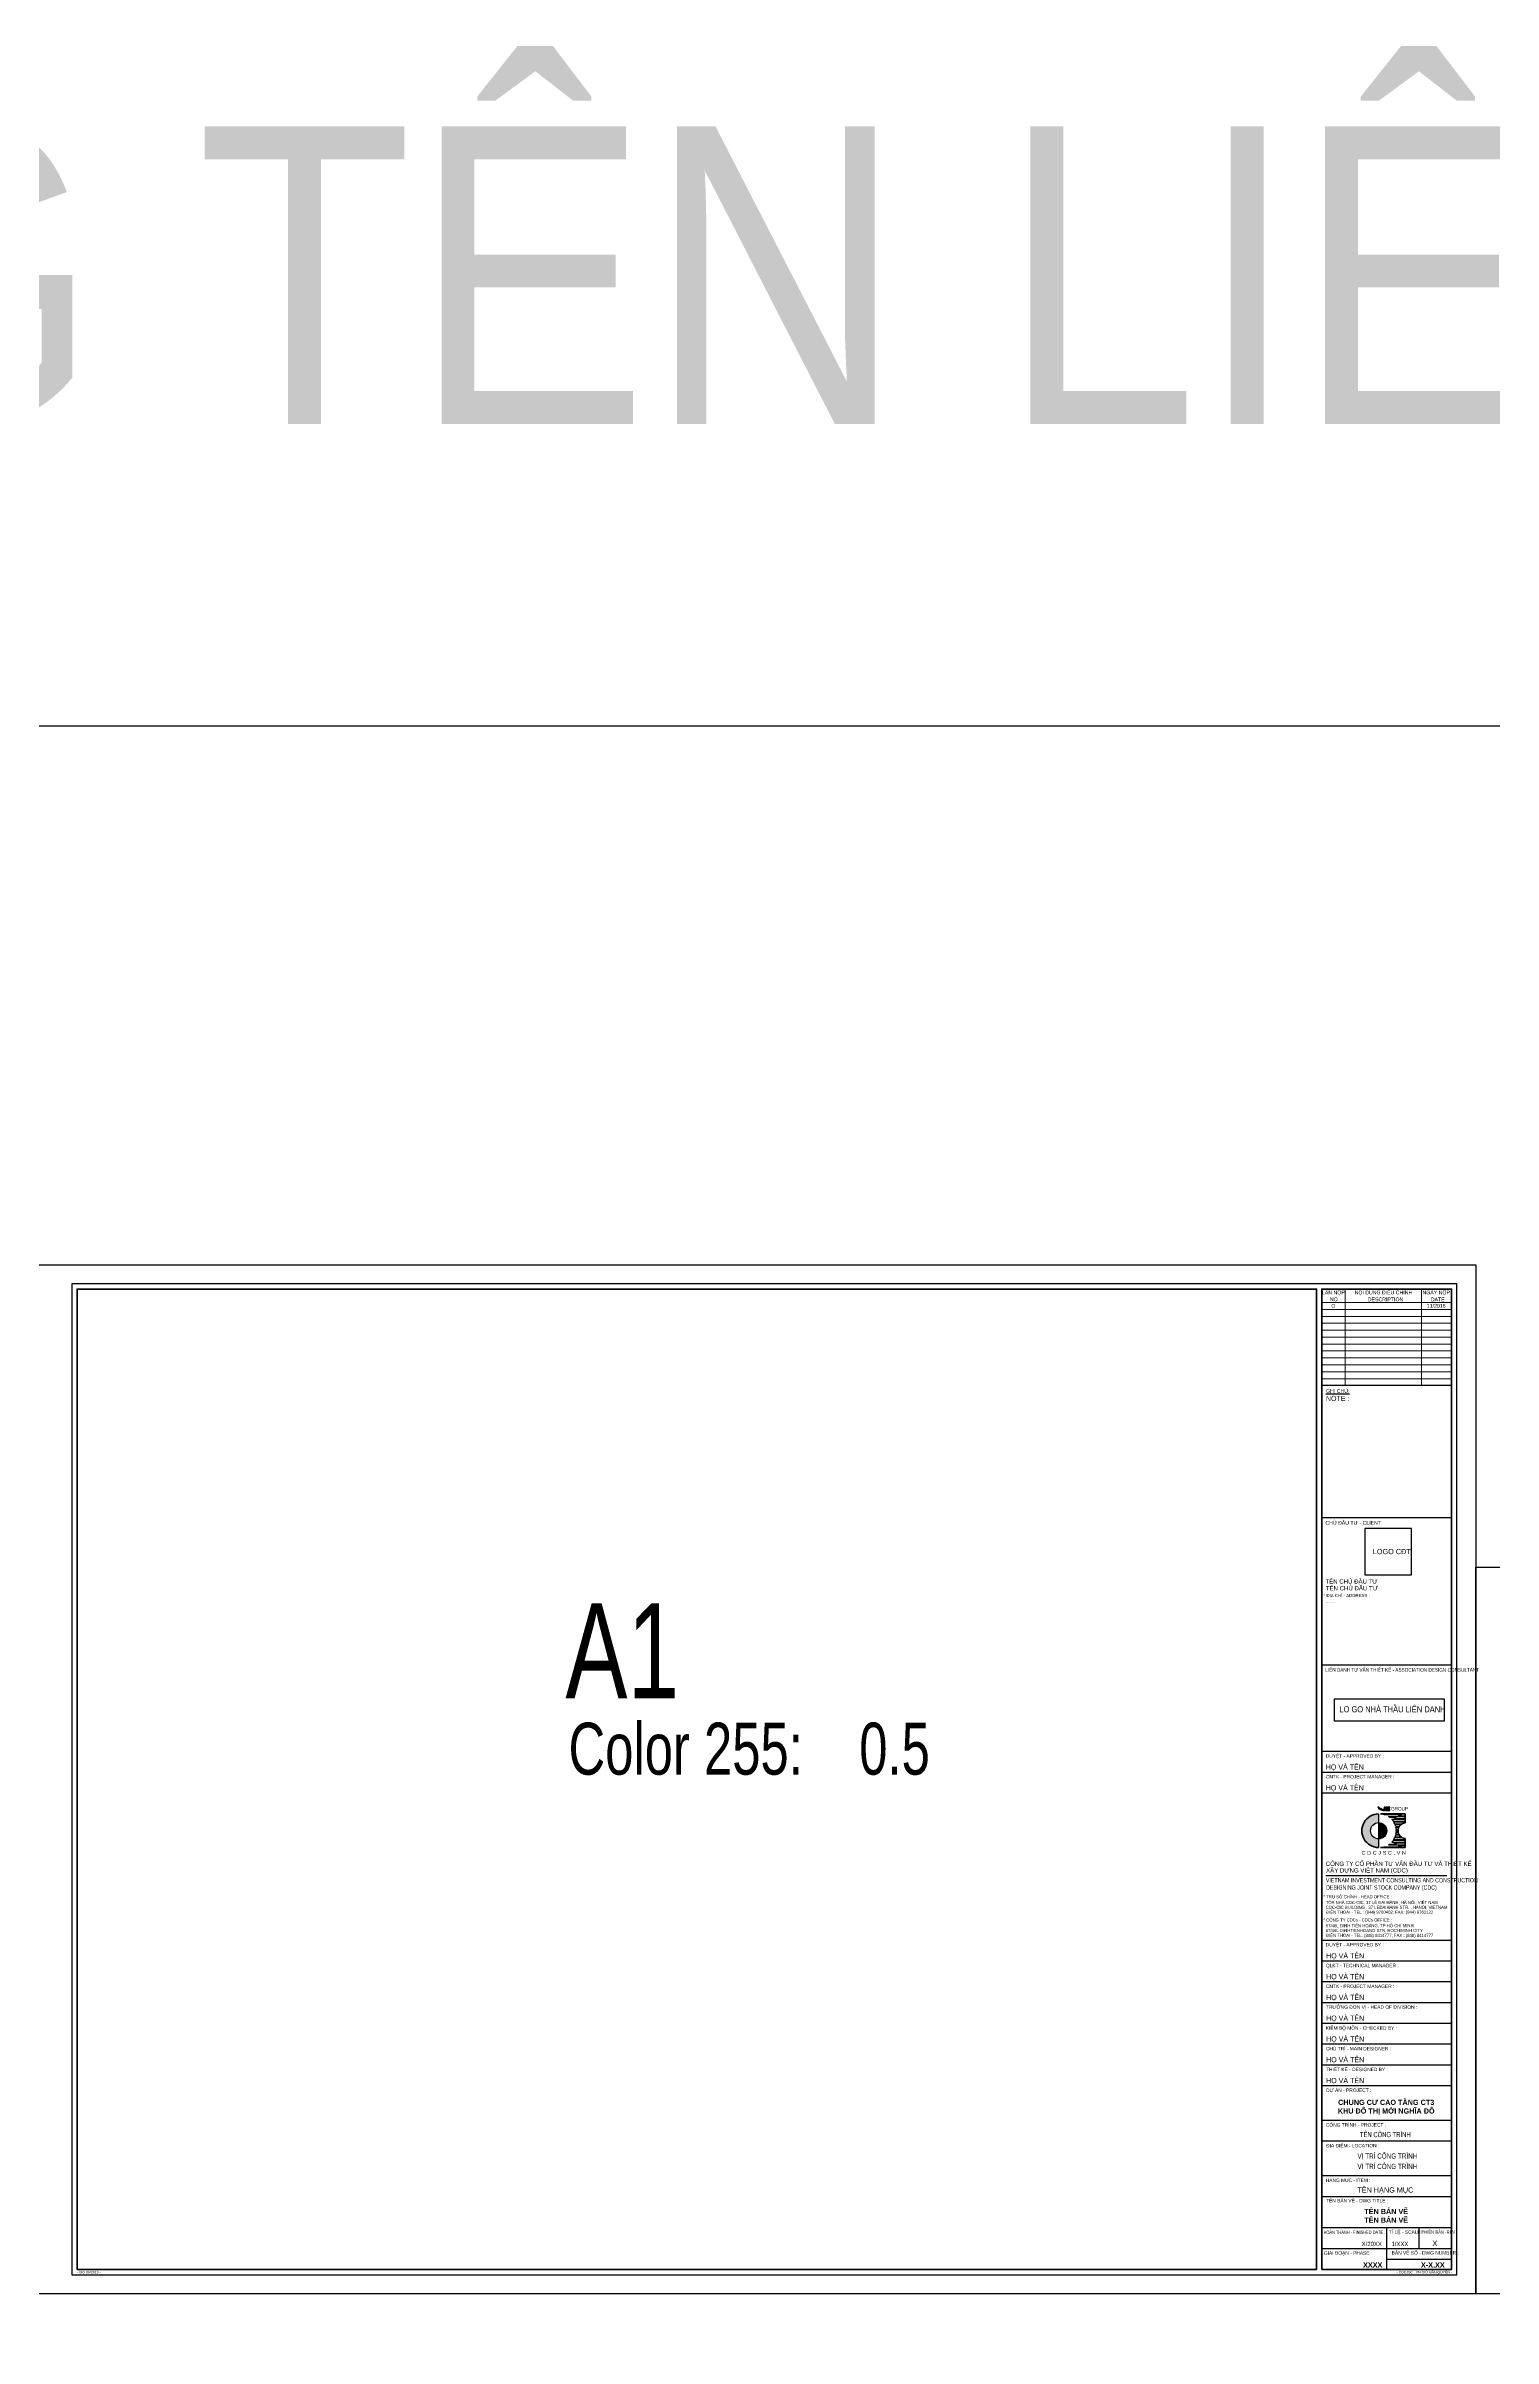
# Model space of a CAD drawing. Header units: millimetres. Extents: x 44 to 16922, y -171 to 5129.
# Drawn here: x 14908 to 15744, y 2805 to 4128 of the extents above; entities that cross this region are included whole.
import ezdxf
from ezdxf.enums import TextEntityAlignment as Align

# ---------------------------------------------------------------- set-up
doc = ezdxf.new("R2010")
doc.units = ezdxf.units.MM
doc.layers.add('CDC -TEXT KHUNG', color=7, linetype='Continuous', lineweight=15)
doc.layers.add('CDC-KHUNGTEN', color=7, linetype='Continuous')
doc.styles.add('Arial', font='arial.ttf', dxfattribs={"width": 0.9, "height": 525})
doc.styles.add('Arial_4', font='arial.ttf', dxfattribs={"width": 0.75, "height": 3})
doc.styles.add('Arial_B_3', font='arialbd.ttf', dxfattribs={"width": 0.75, "height": 3})
doc.styles.add('KT CDC', font='arial.ttf', dxfattribs={"width": 0.85, "height": 200})

# ---------------------------------------------------------------- blocks, each defined once
blk = doc.blocks.new('LOGOmoi')
at = {"layer": 'CDC-KHUNGTEN'}
h = blk.add_hatch(color=1, dxfattribs=at)
h.paths.add_polyline_path([(1.46, 5.45), (1.26, 5.45), (1.26, 4.88), (1.21, 4.88, -0.237912), (0.06, 5.45), (-0.2, 5.45, 0.272847), (1.14, 4.66), (1.46, 4.66)])
h.paths.add_polyline_path([(2.59, 5.45), (1.8, 5.45, 0.414214), (1.54, 5.2), (1.54, 4.92, 0.414214), (1.8, 4.66), (2.59, 4.66), (2.59, 4.87), (1.8, 4.87, -0.414214), (1.74, 4.92), (1.74, 5.2, -0.414214), (1.8, 5.25), (2.59, 5.25)])
at = {"layer": 'CDC-KHUNGTEN', "true_color": 0x00fa3e}
h = blk.add_hatch(color=100, dxfattribs=at)
edge = h.paths.add_edge_path()
edge.add_arc((0.02, 0), 1.87, 90, 270)
edge.add_line((0.02, -1.88), (0.02, -3.84))
edge.add_line((0.02, -3.84), (-0.17, -3.84))
edge.add_line((-0.17, -3.84), (-0.36, -3.83))
edge.add_line((-0.36, -3.83), (-0.55, -3.8))
edge.add_line((-0.55, -3.8), (-0.73, -3.77))
edge.add_line((-0.73, -3.77), (-0.92, -3.73))
edge.add_line((-0.92, -3.73), (-1.1, -3.68))
edge.add_line((-1.1, -3.68), (-1.28, -3.62))
edge.add_line((-1.28, -3.62), (-1.45, -3.55))
edge.add_line((-1.45, -3.55), (-1.63, -3.48))
edge.add_line((-1.63, -3.48), (-1.79, -3.39))
edge.add_line((-1.79, -3.39), (-1.96, -3.3))
edge.add_line((-1.96, -3.3), (-2.12, -3.2))
edge.add_line((-2.12, -3.2), (-2.27, -3.09))
edge.add_line((-2.27, -3.09), (-2.42, -2.97))
edge.add_line((-2.42, -2.97), (-2.56, -2.85))
edge.add_line((-2.56, -2.85), (-2.7, -2.72))
edge.add_line((-2.7, -2.72), (-2.83, -2.58))
edge.add_line((-2.83, -2.58), (-2.95, -2.44))
edge.add_line((-2.95, -2.44), (-3.07, -2.29))
edge.add_line((-3.07, -2.29), (-3.18, -2.14))
edge.add_line((-3.18, -2.14), (-3.28, -1.98))
edge.add_line((-3.28, -1.98), (-3.37, -1.81))
edge.add_line((-3.37, -1.81), (-3.46, -1.64))
edge.add_line((-3.46, -1.64), (-3.53, -1.47))
edge.add_line((-3.53, -1.47), (-3.6, -1.3))
edge.add_line((-3.6, -1.3), (-3.66, -1.12))
edge.add_line((-3.66, -1.12), (-3.71, -0.93))
edge.add_line((-3.71, -0.93), (-3.75, -0.75))
edge.add_line((-3.75, -0.75), (-3.79, -0.56))
edge.add_line((-3.79, -0.56), (-3.81, -0.38))
edge.add_line((-3.81, -0.38), (-3.82, -0.19))
edge.add_line((-3.82, -0.19), (-3.83, 0))
edge.add_line((-3.83, 0), (-3.82, 0.19))
edge.add_line((-3.82, 0.19), (-3.81, 0.38))
edge.add_line((-3.81, 0.38), (-3.79, 0.56))
edge.add_line((-3.79, 0.56), (-3.75, 0.75))
edge.add_line((-3.75, 0.75), (-3.71, 0.93))
edge.add_line((-3.71, 0.93), (-3.66, 1.12))
edge.add_line((-3.66, 1.12), (-3.6, 1.3))
edge.add_line((-3.6, 1.3), (-3.53, 1.47))
edge.add_line((-3.53, 1.47), (-3.46, 1.64))
edge.add_line((-3.46, 1.64), (-3.37, 1.81))
edge.add_line((-3.37, 1.81), (-3.28, 1.98))
edge.add_line((-3.28, 1.98), (-3.18, 2.14))
edge.add_line((-3.18, 2.14), (-3.07, 2.29))
edge.add_line((-3.07, 2.29), (-2.95, 2.44))
edge.add_line((-2.95, 2.44), (-2.83, 2.58))
edge.add_line((-2.83, 2.58), (-2.7, 2.72))
edge.add_line((-2.7, 2.72), (-2.56, 2.85))
edge.add_line((-2.56, 2.85), (-2.42, 2.97))
edge.add_line((-2.42, 2.97), (-2.27, 3.09))
edge.add_line((-2.27, 3.09), (-2.12, 3.2))
edge.add_line((-2.12, 3.2), (-1.96, 3.3))
edge.add_line((-1.96, 3.3), (-1.79, 3.39))
edge.add_line((-1.79, 3.39), (-1.63, 3.48))
edge.add_line((-1.63, 3.48), (-1.45, 3.55))
edge.add_line((-1.45, 3.55), (-1.28, 3.62))
edge.add_line((-1.28, 3.62), (-1.1, 3.68))
edge.add_line((-1.1, 3.68), (-0.92, 3.73))
edge.add_line((-0.92, 3.73), (-0.73, 3.77))
edge.add_line((-0.73, 3.77), (-0.55, 3.8))
edge.add_line((-0.55, 3.8), (-0.36, 3.83))
edge.add_line((-0.36, 3.83), (-0.17, 3.84))
edge.add_line((-0.17, 3.84), (0.02, 3.84))
edge.add_line((0.02, 3.84), (0.02, 1.87))
at = {"layer": 'CDC-KHUNGTEN', "true_color": 0xc20000}
blk.add_hatch(color=12, dxfattribs=at).paths.add_polyline_path([(0.02, 1.87), (0.02, -1.81), (0.02, -1.88, 0.414214), (1.89, 0, 0.414214)])
at = {"layer": 'CDC-KHUNGTEN', "color": 102}
for p, q in [((0.02, 3.84), (0.02, -3.85)), ((0.42, 3.85), (6.1, 3.85)), ((1.28, 3.7), (5.24, 3.7)), ((2.3, 3.24), (6.1, 3.24)), ((2.51, 3.09), (4.01, 3.09)), ((3.03, 2.63), (6.1, 2.63)), ((3.16, 2.49), (3.36, 2.49)), ((3.4, 2.17), (6.1, 2.17)), ((3.49, 2.03), (6.1, 2.03)), ((3.64, 2.78), (6.1, 2.78)), ((3.74, 1.57), (5.37, 1.57)), ((3.8, 1.42), (5.15, 1.42)), ((3.95, 0.96), (4.75, 0.96)), ((3.98, 0.81), (4.66, 0.81)), ((4.05, 0.35), (4.51, 0.35)), ((4.06, 0.2), (4.49, 0.2)), ((4.47, 3.39), (6.1, 3.39)), ((6.1, 3.85), (6.1, 1.81)), ((0.01, -3.84), (0.02, -3.84)), ((0.42, -3.84), (6.1, -3.84)), ((1.28, -3.7), (5.24, -3.7)), ((2.3, -3.24), (6.1, -3.24)), ((2.51, -3.09), (4.01, -3.09)), ((3.03, -2.63), (6.1, -2.63)), ((3.16, -2.49), (3.36, -2.49)), ((3.4, -2.17), (6.1, -2.17)), ((3.49, -2.03), (6.1, -2.03)), ((3.64, -2.78), (6.1, -2.78)), ((3.74, -1.57), (5.37, -1.57)), ((3.8, -1.42), (5.15, -1.42)), ((3.95, -0.96), (4.75, -0.96)), ((3.98, -0.81), (4.66, -0.81)), ((4.05, -0.35), (4.51, -0.35)), ((4.06, -0.2), (4.49, -0.2)), ((4.47, -3.39), (6.1, -3.39)), ((6.1, -1.79), (6.1, -3.84))]:
    blk.add_line(p, q, dxfattribs=at)
at = {"layer": 'CDC-KHUNGTEN', "color": 1}
for points in [[(1.46, 5.45), (1.26, 5.45), (1.26, 4.88), (1.21, 4.88, -0.237912), (0.06, 5.45), (-0.2, 5.45, 0.272847), (1.14, 4.66), (1.46, 4.66)], [(2.59, 5.45), (1.8, 5.45, 0.414214), (1.54, 5.2), (1.54, 4.92, 0.414214), (1.8, 4.66), (2.59, 4.66), (2.59, 4.87), (1.8, 4.87, -0.414214), (1.74, 4.92), (1.74, 5.2, -0.414214), (1.8, 5.25), (2.59, 5.25)]]:
    blk.add_lwpolyline(points, format="xyb", close=True, dxfattribs=at)
at = {"layer": 'CDC-KHUNGTEN', "color": 7, "lineweight": 40}
blk.add_lwpolyline([(0.42, 3.85), (6.1, 3.85), (6.1, 1.81, 0.905134), (6.1, -1.79), (6.1, -3.84), (0.42, -3.84)], format="xyb", dxfattribs=at)
at = {"layer": 'CDC-KHUNGTEN', "color": 102}
blk.add_circle((0.02, 0), 1.87, dxfattribs=at)
at = {"layer": 'CDC-KHUNGTEN', "color": 7, "lineweight": 40}
blk.add_arc((0, 0), 3.85, 89.7449, 270.2551, dxfattribs=at)
at = {"layer": 'CDC-KHUNGTEN', "color": 112}
blk.add_ellipse((0.22, 0), major_axis=(-2.72, 2.72), ratio=1, start_param=-1.064136, end_param=-0.838054, dxfattribs=at)
at = {"layer": 'CDC-KHUNGTEN', "color": 102}
for centre, major_axis, start_param, end_param in [((0.22, 0), (-2.72, 2.72), -1.423028, -1.355019), ((0.22, 0), (2.72, 2.72), 6.199614, 6.251308), ((6.3, 0), (-2.72, 2.72), 0.083571, 0.124553), ((0.22, 0), (-2.72, 2.72), 4.527318, 4.587836), ((0.22, 0), (-2.72, 2.72), 4.346177, 4.481253), ((6.3, 0), (-2.72, 2.72), -0.147768, -0.022458), ((0.22, 0), (-2.72, 2.72), 4.178765, 4.304301), ((0.22, 0), (2.72, 2.72), 5.589142, 5.7099), ((0.22, 0), (2.72, 2.72), 5.445131, 5.550443), ((6.3, 0), (2.72, 2.72), 1.064136, 1.278853), ((6.27, 0.01), (1.28, 1.28), 0.884906, 3.827483), ((0.22, 0.01), (2.72, 2.72), 3.979647, 4.205729), ((0.22, 0), (-2.72, 2.72), 2.925816, 2.993825), ((0.22, 0), (-2.72, 2.72), 3.17347, 3.225164), ((0.22, 0), (2.72, 2.72), 4.836942, 4.89746), ((6.3, 0), (-2.72, 2.72), 1.446243, 1.487225), ((0.22, 0), (2.72, 2.72), 4.943525, 5.078601), ((6.3, 0), (-2.72, 2.72), 1.538919, 1.718564), ((0.22, 0), (-2.72, 2.72), 3.549681, 3.675216), ((0.22, 0), (-2.72, 2.72), 3.714878, 3.835636), ((6.3, 0), (2.72, 2.72), 3.433536, 3.648253)]:
    blk.add_ellipse(centre, major_axis=major_axis, ratio=1, start_param=start_param, end_param=end_param, dxfattribs=at)
at = {"layer": 'CDC-KHUNGTEN', "color": 1, "style": 'KT CDC', "width": 0.85}
blk.add_text('GROUP', height=0.792, dxfattribs=at).set_placement((2.85, 4.67))
at = {"layer": 'CDC-KHUNGTEN', "color": 102, "style": 'KT CDC', "width": 1.15}
blk.add_text('C D C J S C . V N', height=0.8, dxfattribs=at).set_placement((-3.92, -5.47))
blk = doc.blocks.new('KHUNG DOC A1')
at = {"layer": 'CDC-KHUNGTEN', "lineweight": 25}
for p, q in [((-3, 278), (-78, 278)), ((-3, 193), (-78, 193)), ((-3, 181), (-78, 181)), ((-3, 169), (-78, 169)), ((-3, 157), (-78, 157)), ((-3, 145), (-78, 145)), ((-3, 133), (-78, 133)), ((-3, 121), (-78, 121)), ((-3, 109), (-78, 109)), ((-3, 89), (-78, 89)), ((-3, 77), (-78, 77)), ((-3, 57), (-78, 57)), ((-3, 45), (-78, 45)), ((-3, 27), (-78, 27)), ((-40.5, 3), (-40.5, 27)), ((-21.7, 15), (-21.7, 27)), ((-3, 15), (-78, 15)), ((-40.5, 9), (-3, 9))]:
    blk.add_line(p, q, dxfattribs=at)
at = {"layer": 'CDC-KHUNGTEN'}
blk.add_line((-75.6, 230.4), (-5.7, 230.4), dxfattribs=at)
at = {"layer": 'CDC-KHUNGTEN', "xscale": 2.513908497502836, "yscale": 2.513908497502836, "zscale": 2.513908497502836}
blk.add_blockref('LOGOmoi', (-45.2, 256.3), dxfattribs=at)
at = {"layer": 'CDC -TEXT KHUNG', "style": 'Arial_B_3', "width": 0.8}
for s, p in [('CHUNG CƯ CAO TẦNG CT3', (-40.8, 98)), ('KHU ĐÔ THỊ MỚI NGHĨA ĐÔ', (-40.8, 93)), ('TÊN BẢN VẼ', (-40.8, 35)), ('TÊN BẢN VẼ', (-40.8, 30))]:
    blk.add_text(s, height=3, dxfattribs=at).set_placement(p, align=Align.CENTER)
at = {"layer": 'CDC -TEXT KHUNG', "style": 'KT CDC', "width": 1.15}
for s, p in [('- ISO 06/2019 -', (-797.1, 0.8)), ('- CDCJSC . VN GIỮ BẢN QUYỂN -', (-34.8, 0.8))]:
    blk.add_text(s, height=1.257, dxfattribs=at).set_placement(p)
at = {"layer": 'CDC -TEXT KHUNG', "style": 'Arial_B_3', "width": 0.8}
for s, p in [('XXXX', (-43, 4.1)), ('X-X.XX', (-7, 4.1))]:
    blk.add_text(s, height=3, dxfattribs=at).set_placement(p, align=Align.RIGHT)
at = {"layer": 'CDC-KHUNGTEN'}
for s, height, style, width, p in [('CÔNG TY CỔ PHẦN TƯ VẤN ÐẦU TƯ VÀ THIẾT KẾ', 2.5, 'KT CDC', 0.84, (-75.7, 236)), ('VIETNAM INVESTMENT CONSULTING AND CONSTRUCTION ', 2.5, 'KT CDC', 0.7, (-75.6, 226.5)), ('XÂY DỰNG VIỆT NAM (CDC)', 2.5, 'KT CDC', 0.84, (-75.5, 232.2)), ('* TRỤ SỞ CHÍNH - HEAD OFFICE :', 1.8, 'KT CDC', 0.85, (-77.1, 217.3)), ('TÒA NHÀ CDC-CIC, 37 LÊ ĐẠI HÀNH, HÀ NỘI, VIỆT NAM', 1.8, 'KT CDC', 0.85, (-75.7, 214)), ('CDC-CIC BUILDING , 37 LEDAIHANH STR. , HANOI, VIETNAM', 1.8, 'KT CDC', 0.85, (-75.7, 211.2)), ('DESIGNING JOINT STOCK COMPANY (CDC)', 2.5, 'KT CDC', 0.7, (-75.5, 222.3)), ('* CÔNG TY CDCs - CDCs OFFICE :', 1.8, 'KT CDC', 0.85, (-77.1, 203.9)), ('ĐIỆN THOẠI - TEL : (844) 9760402; FAX: (844) 9763122', 1.8, 'KT CDC', 0.85, (-75.6, 208.4)), ('67/46L ĐINH TIÊN HOÀNG, TP HỒ CHÍ MINH', 1.8, 'KT CDC', 0.85, (-75.7, 200.6)), ('67/46L DINHTIENHOANG STR, HOCHIMINH CITY', 1.8, 'KT CDC', 0.85, (-75.7, 197.8)), ('ĐIỆN THOẠI - TEL: (848) 8414777; FAX : (848) 8414777', 1.8, 'KT CDC', 0.85, (-75.6, 195)), ('DUYỆT - APPROVED BY :', 2, 'Arial', 0.8, (-75.7, 189.5)), ('QLKT - TECHNICAL MANAGER :', 2, 'Arial', 0.8, (-75.6, 177.5)), ('CNTK - PROJECT MANAGER :', 2, 'Arial', 0.8, (-75.6, 165.5)), ('TRƯỞNG ĐƠN VỊ - HEAD OF DIVISION :', 2, 'Arial', 0.8, (-75.6, 153.5)), ('KIỂM BỘ MÔN - CHECKED BY :', 2, 'Arial', 0.8, (-75.7, 141.4)), ('CHỦ TRÌ - MAIN DESIGNER :', 2, 'Arial', 0.8, (-75.6, 129.5)), ('THIẾT KẾ - DESIGNED BY :', 2, 'Arial', 0.8, (-75.5, 117.5)), ('DỰ ÁN - PROJECT :  ', 2, 'Arial', 0.8, (-75.5, 105.5)), ('CÔNG TRÌNH - PROJECT :  ', 2, 'Arial', 0.8, (-75.6, 85.5)), ('ĐỊA ĐIỂM - LOCATION :', 2, 'Arial', 0.8, (-75.5, 73.5)), ('HẠNG MỤC - ITEM : ', 2, 'Arial', 0.8, (-75.7, 53.5)), ('TÊN BẢN VẼ - DWG TITLE :', 2, 'Arial', 0.8, (-75.5, 41.7)), ('GIAI ĐOẠN - PHASE :', 2, 'Arial', 0.8, (-76.8, 11.5)), ('TỈ LỆ - SCALE :', 2, 'Arial', 0.8, (-39.2, 23.6)), ('BẢN VẼ SỐ - DWG NUMBER :', 2, 'Arial', 0.8, (-37.6, 11.6)), ('PHIÊN BẢN -REV', 2, 'Arial', 0.7, (-20.6, 23.6))]:
    blk.add_text(s, height=height, dxfattribs=dict(at, style=style, width=width)).set_placement(p)
at = {"layer": 'CDC-KHUNGTEN', "style": 'Arial'}
for s, width, p in [('TÊN CÔNG TRÌNH', 0.65, (-41.3, 79.4)), ('VỊ TRÍ CÔNG TRÌNH', 0.7, (-40.1, 67)), ('VỊ TRÍ CÔNG TRÌNH', 0.7, (-40.1, 61)), ('TÊN HẠNG MỤC', 0.8, (-41.3, 47.4))]:
    blk.add_text(s, height=3, dxfattribs=dict(at, width=width)).set_placement(p, align=Align.CENTER)
at = {"layer": 'CDC-KHUNGTEN', "style": 'Arial', "width": 0.814645}
blk.add_text('HOÀN THÀNH - FINISHED DATE :', height=2, dxfattribs=at).set_placement((-77, 23.5), (-41.3, 23.5), align=Align.FIT)
at = {"layer": 'CDC-KHUNGTEN', "style": 'Arial', "width": 0.9}
for s, p in [('X/20XX', (-43.3, 16.5)), ('1/XXX', (-28, 16.5))]:
    blk.add_text(s, height=2.5, dxfattribs=at).set_placement(p, align=Align.RIGHT)
at = {"layer": 'CDC-KHUNGTEN', "style": 'KT CDC'}
blk.add_text('X', height=3.2, dxfattribs=at).set_placement((-11.2, 16.5), align=Align.RIGHT)
at = {"layer": 'CDC-KHUNGTEN', "char_height": 3, "attachment_point": 1}
for s, insert, width, line_spacing_factor, style in [('HỌ VÀ TÊN', (-75.5, 185.6), 46.239, 0.941778, 'KT CDC'), ('HỌ VÀ TÊN', (-75.5, 173.6), 46.239, 0.941778, 'KT CDC'), ('HỌ VÀ TÊN', (-75.5, 161.6), 46.239, 0.941778, 'KT CDC'), ('HỌ VÀ TÊN', (-75.5, 149.6), 46.239, 0.941778, 'KT CDC'), ('HỌ VÀ TÊN', (-75.5, 137.6), 46.239, 0.941778, 'KT CDC'), ('HỌ VÀ TÊN', (-75.5, 125.6), 46.239, 0.941778, 'KT CDC'), ('{\\W0.85;HỌ VÀ TÊN}', (-75.5, 113.6), 40.928, 0.8, 'Arial')]:
    blk.add_mtext(s, dxfattribs=dict(at, insert=insert, width=width, line_spacing_factor=line_spacing_factor, style=style))
blk = doc.blocks.new('CDTA1')
at = {"layer": 'CDC-KHUNGTEN', "lineweight": 25}
blk.add_line((0, 90), (-75, 90), dxfattribs=at)
at = {"layer": 'CDC-KHUNGTEN'}
blk.add_lwpolyline([(-23.1, 57), (-23.1, 83.8), (-50.1, 83.8), (-50.1, 57)], close=True, dxfattribs=at)
for s, height, style, width, p in [('CHỦ ĐẦU TƯ - CLIENT', 2.2, 'KT CDC', 0.85, (-72.9, 86)), ('LOGO CĐT', 3, 'Arial', 0.8, (-45.5, 69)), ('TÊN CHỦ ĐẦU TƯ', 2.5, 'KT CDC', 0.84, (-72.9, 52)), ('* ĐỊA CHỈ - ADDRESS :', 1.8, 'KT CDC', 0.8, (-74, 44.2)), ('TÊN CHỦ ĐẦU TƯ', 2.5, 'KT CDC', 0.84, (-72.7, 48.1)), ('........', 1.8, 'KT CDC', 0.8, (-72.7, 41))]:
    blk.add_text(s, height=height, dxfattribs=dict(at, style=style, width=width)).set_placement(p)

msp = doc.modelspace()

# ---------------------------------------------------------------- linework, layer by layer
for points in [[(13624, 3735.8), (16922.2, 3735.8), (16922.2, 1562.9), (13624, 1562.9)], [(15652.7, 3174), (15715.9, 3174), (15715.9, 3161), (15652.7, 3161)]]:
    msp.add_lwpolyline(points, close=True)
at = {"layer": 'CDC-KHUNGTEN', "lineweight": 9}
for p, q in [((15720.3, 3402.8), (15645.3, 3402.8)), ((15658.8, 3410.5), (15658.8, 3354.8)), ((15702.8, 3410.5), (15702.8, 3354.8)), ((15720.3, 3398.8), (15645.3, 3398.8)), ((15720.3, 3394.8), (15645.3, 3394.8)), ((15720.3, 3390.8), (15645.3, 3390.8)), ((15720.3, 3386.8), (15645.3, 3386.8)), ((15720.3, 3382.8), (15645.3, 3382.8)), ((15720.3, 3378.8), (15645.3, 3378.8)), ((15720.3, 3374.8), (15645.3, 3374.8)), ((15720.3, 3370.8), (15645.3, 3370.8)), ((15720.3, 3366.8), (15645.3, 3366.8)), ((15720.3, 3362.8), (15645.3, 3362.8)), ((15720.3, 3358.8), (15645.3, 3358.8))]:
    msp.add_line(p, q, dxfattribs=at)
at = {"layer": 'CDC-KHUNGTEN'}
for p, q in [((15720.3, 3354.8), (15645.3, 3354.8)), ((15720.3, 3193.5), (15645.3, 3193.5)), ((15720.3, 3143.5), (15645.3, 3143.5)), ((15720.3, 3131.5), (15645.3, 3131.5)), ((15720.3, 3119.5), (15645.3, 3119.5))]:
    msp.add_line(p, q, dxfattribs=at)
at = {"layer": 'CDC-KHUNGTEN', "color": 8}
msp.add_lwpolyline([(15644.3, 2841.5), (15723.3, 2841.5), (15723.3, 3413.5), (14923.3, 3413.5), (14923.3, 2841.5), (15644.3, 2841.5)], dxfattribs=at)
at = {"layer": 'CDC-KHUNGTEN', "color": 255, "lineweight": 60}
msp.add_lwpolyline([(15642.3, 2844.5), (15642.3, 3410.5), (14926.3, 3410.5), (14926.3, 2844.5), (15642.3, 2844.5)], close=True, dxfattribs=at)
msp.add_lwpolyline([(15645.3, 2844.5), (15720.3, 2844.5), (15720.3, 3410.5), (15645.3, 3410.5), (15645.3, 2844.5)], dxfattribs=at)
at = {"layer": 'Defpoints', "color": 1, "ltscale": 0.2}
for points in [[(14893.3, 2830.5), (14893.3, 3424.5), (15734.3, 3424.5), (15734.3, 2830.5), (14893.3, 2830.5)], [(15734.3, 2830.5), (15734.3, 3250), (16328.3, 3250), (16328.3, 2830.5), (15734.3, 2830.5)]]:
    msp.add_lwpolyline(points, close=True, dxfattribs=at)

# ---------------------------------------------------------------- block references
at = {"layer": 'CDC-KHUNGTEN'}
for name, p in [('CDTA1', (15720.3, 3188.5)), ('KHUNG DOC A1', (15723.3, 2841.5))]:
    msp.add_blockref(name, p, dxfattribs=at)

# ---------------------------------------------------------------- texts
at = {"color": 6, "style": 'KT CDC', "width": 0.85}
msp.add_text('KHUNG TÊN LIÊN DANH', height=171.875, dxfattribs=at).set_placement((14201.8, 3910))
at = {"layer": 'CDC -TEXT KHUNG', "color": 7, "style": 'KT CDC', "width": 0.7}
for s, height, p in [('A1', 55, (15208.4, 3174.2)), ('Color 255:    0.5', 30, (15210.2, 3130.2))]:
    msp.add_text(s, height=height, dxfattribs=at).set_placement(p)
at = {"layer": 'CDC-KHUNGTEN'}
for s, height, style, width, p in [('NO', 2.2, 'KT CDC', 0.85, (15650, 3403.5)), ('DESCRIPTION', 2.2, 'KT CDC', 0.85, (15671.9, 3403.5)), ('DATE', 2.2, 'KT CDC', 0.85, (15708.3, 3403.5)), ('NOTE :', 3, 'Arial_4', 0.85, (15647.7, 3345.9)), ('LIÊN DANH TƯ VẤN THIẾT KẾ - ASSOCIATION DESIGN CONSULTANT', 2.2, 'KT CDC', 0.7, (15647.3, 3189.6)), ('LO GO NHÀ THẦU LIÊN DANH', 3.5, 'KT CDC', 0.85, (15655.5, 3166.2)), ('DUYỆT - APPROVED BY :', 2, 'Arial', 0.8, (15647.6, 3140)), ('HỌ VÀ TÊN', 3, 'KT CDC', 0.85, (15647.6, 3133.1)), ('CNTK - PROJECT MANAGER :', 2, 'Arial', 0.8, (15647.7, 3128)), ('HỌ VÀ TÊN', 3, 'KT CDC', 0.85, (15647.6, 3121.1))]:
    msp.add_text(s, height=height, dxfattribs=dict(at, style=style, width=width)).set_placement(p)
at = {"layer": 'CDC-KHUNGTEN', "char_height": 2.2, "attachment_point": 2, "line_spacing_factor": 0.941778, "style": 'KT CDC'}
for s, insert, width in [('LẦN NỘP', (15652, 3409.7), 14.642), ('O', (15652, 3402), 2.595), ('NỘI DUNG ĐIỀU CHỈNH', (15680.9, 3409.7), 36.997), ('NGÀY NỘP', (15711.4, 3409.7), 17.556), ('11/2016', (15711.4, 3402), 12.096)]:
    msp.add_mtext(s, dxfattribs=dict(at, insert=insert, width=width))
at = {"layer": 'CDC-KHUNGTEN', "insert": (15647.7, 3352.8), "char_height": 2.2, "width": 18.82, "attachment_point": 1, "style": 'Arial'}
msp.add_mtext('{\\LGHI CHÚ:}', dxfattribs=at)

doc.saveas('drawing.dxf')
